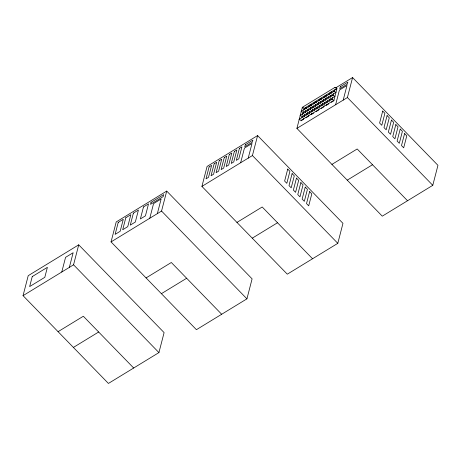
<?xml version="1.0" encoding="UTF-8"?>
<svg xmlns="http://www.w3.org/2000/svg" width="461" height="461" viewBox="0 0 461 461"><rect width="100%" height="100%" fill="white"/><g stroke="black" fill="none" stroke-linecap="round" stroke-linejoin="round"><path stroke-width="0.69" d="M23.05 295.657L28.219 275.678L78.722 244.831L164.099 332.617L158.93 352.59L108.421 383.443L23.05 295.657L73.558 264.81L78.722 244.831M61.774 272.007L65.56 257.353L73.138 252.726L69.346 267.38M111.049 241.904L116.218 221.931L166.721 191.079L252.098 278.865L246.929 298.843L196.421 329.69L111.049 241.904L161.557 211.057L166.721 191.079M149.773 218.255L153.559 203.606L161.137 198.979L157.345 213.627M201.924 186.4L207.087 166.427L257.595 135.574L342.967 223.36L337.804 243.333L287.295 274.186L201.924 186.4L252.426 155.553L257.595 135.574M240.642 162.75L244.434 148.102L252.006 143.475L248.22 158.123M335.539 87.965L352.579 77.557L437.95 165.343L432.781 185.322L382.278 216.169L296.901 128.383L302.07 108.41L303.286 107.667M301.84 117.52L302.185 116.189M302.525 114.858L303.39 111.527M303.736 110.196L304.076 108.865L306.605 107.321L306.26 108.652M303.845 117.976L303.505 119.307L300.975 120.851M304.191 116.645L304.709 114.645M305.228 112.651L305.741 110.652M306.715 115.1L307.406 112.438M307.752 111.107L308.265 109.107M308.784 107.113L309.129 105.776L311.653 104.238L311.308 105.569M308.899 114.893L308.553 116.224L306.029 117.762M309.245 113.562L309.757 111.562M310.276 109.562L310.968 106.9M311.423 113.348L311.077 114.68L313.607 113.135M311.769 112.017L312.454 109.355M312.8 108.024L313.319 106.024M313.837 104.025L314.177 102.694L316.707 101.149L316.361 102.486M314.293 110.473L314.984 107.811M315.324 106.479L315.843 104.48M316.816 108.929L317.335 106.935M317.854 104.935L318.539 102.273M318.885 100.942L319.231 99.611L321.755 98.066L321.409 99.397M319 108.721L318.655 110.052L316.131 111.597M319.346 107.39L319.859 105.39M320.378 103.391L320.896 101.397M321.87 105.846L322.556 103.183M322.902 101.852L323.593 99.19M323.933 97.853L324.279 96.522L326.809 94.983L326.463 96.314M324.048 105.638L323.708 106.969L321.179 108.508M324.394 104.301L324.913 102.307M325.426 100.308L326.117 97.646M326.578 104.094L326.232 105.425L328.756 103.881M326.918 102.763L327.437 100.763M328.128 98.101L328.468 96.77M328.987 94.77L329.333 93.439L331.857 91.895L331.511 93.226M329.448 101.218L330.134 98.556M330.479 97.225L330.998 95.225M331.972 99.674L332.485 97.68M333.003 95.681L333.522 93.681M334.035 91.687L334.381 90.356L336.905 88.812L333.81 100.798L331.28 102.342M335.625 104.733L339.411 90.085L346.989 85.458L343.203 100.106M296.901 128.383L347.41 97.536L352.579 77.557M58.074 331.672L83.332 316.246L133.678 368.016M146.074 277.92L171.325 262.493L221.678 314.264M236.948 222.415L262.2 206.989L312.552 258.759M331.926 164.398L357.183 148.972L407.53 200.742M73.397 347.427L98.654 332.001M161.396 293.674L186.653 278.254M252.271 238.17L277.522 222.744M347.254 180.153L372.505 164.733M347.41 97.536L432.781 185.322M252.426 155.553L337.804 243.333M161.557 211.057L246.929 298.843M73.558 264.81L158.93 352.59M32.235 276.588L29.648 286.581L44.803 277.326L47.385 267.334L32.235 276.588M118.223 222.386L115.123 234.372L120.177 231.284L123.277 219.298L118.223 222.386M125.801 217.759L122.701 229.745L127.749 226.656L130.849 214.67L125.801 217.759M133.379 213.132L130.279 225.118L135.327 222.029L138.427 210.043L133.379 213.132M143.475 206.96L140.38 218.946L145.428 215.863L148.528 203.877L143.475 206.96M151.052 202.333L150.534 204.332L163.165 196.617L163.678 194.623L151.052 202.333M209.098 166.882L205.998 178.862L208.522 177.324L211.622 165.338L209.098 166.882M214.146 163.793L211.046 175.779L213.576 174.235L216.676 162.249L214.146 163.793M219.2 160.71L216.1 172.696L218.623 171.152L221.724 159.166L219.2 160.71M224.248 157.622L221.147 169.608L223.677 168.069L226.772 156.083L224.248 157.622M229.301 154.539L226.201 166.525L228.725 164.98L231.825 152.994L229.301 154.539M234.349 151.456L231.249 163.442L233.773 161.897L236.873 149.911L234.349 151.456M239.403 148.367L236.303 160.353L238.827 158.815L241.927 146.829L239.403 148.367M245.292 144.771L244.779 146.765L252.351 142.138L252.87 140.144L245.292 144.771M287.727 169.083L284.627 181.069L286.817 183.322L289.917 171.336L287.727 169.083M292.101 173.584L289.007 185.57L291.191 187.823L294.291 175.837L292.101 173.584M296.481 178.09L293.38 190.076L295.57 192.323L298.67 180.337L296.481 178.09M300.86 182.591L297.76 194.577L299.95 196.824L303.05 184.838L300.86 182.591M305.24 187.091L302.139 199.077L304.329 201.33L307.429 189.344L305.24 187.091M309.613 191.592L306.519 203.578L308.703 205.831L311.803 193.845L309.613 191.592M340.276 86.754L339.757 88.754L347.335 84.127L347.848 82.127L340.276 86.754M382.705 111.066L379.605 123.052L381.794 125.306L384.895 113.32L382.705 111.066M387.084 115.573L383.984 127.559L386.174 129.806L389.274 117.82L387.084 115.573M391.464 120.073L388.364 132.059L390.553 134.307L393.654 122.321L391.464 120.073M395.843 124.574L392.743 136.56L394.933 138.813L398.027 126.827L395.843 124.574M400.217 129.074L397.117 141.06L399.307 143.313L402.407 131.327L400.217 129.074M404.597 133.575L401.496 145.561L403.686 147.814L406.786 135.828L404.597 133.575M334.934 87.4L302.105 107.448L304.202 108.375L337.031 88.322L334.934 87.4M333.902 91.393L301.068 111.447L303.171 112.375L336 92.321L333.902 91.393M332.865 95.387L300.036 115.44L302.139 116.368L334.968 96.314L332.865 95.387M331.834 99.386L299.005 119.434L301.102 120.361L333.931 100.308L331.834 99.386"/></g></svg>
